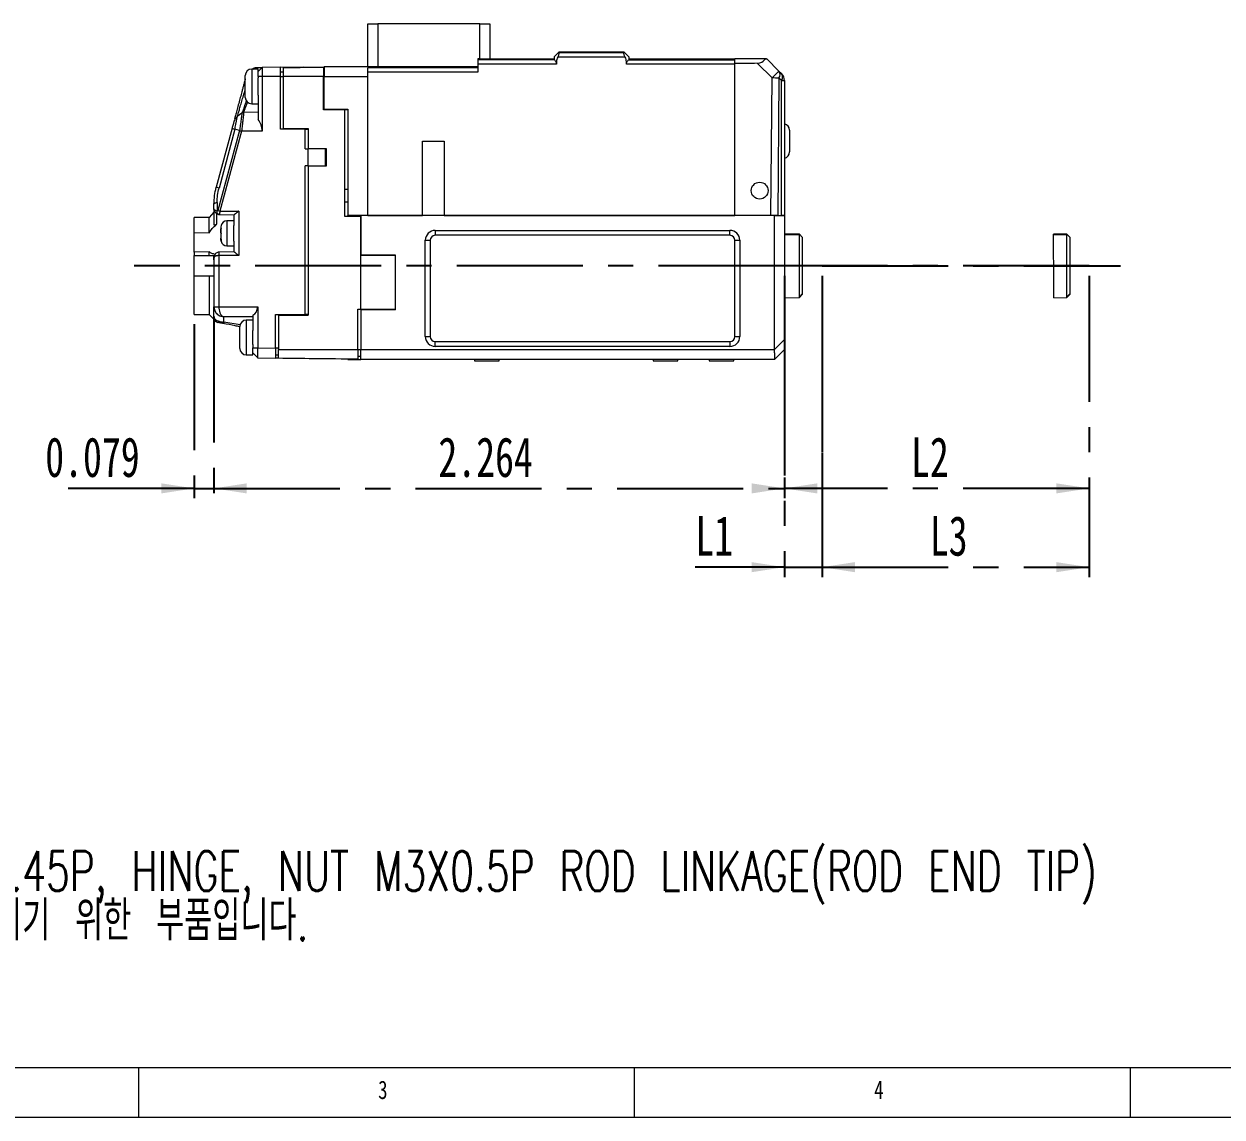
# Model space of a CAD drawing. Header units: inches. Extents: x 0.2 to 16.3, y 0.2 to 11.5.
# Drawn here: x 3.877 to 8.631, y 0.197 to 4.534 of the extents above; entities that cross this region are included whole.
import ezdxf

# ---------------------------------------------------------------- set-up
doc = ezdxf.new("R2010")
doc.units = ezdxf.units.IN
doc.header["$MEASUREMENT"] = 0
doc.linetypes.add('CENTERX2', pattern=[0.8, 0.5, -0.1, 0.1, -0.1])
doc.layers.add('CENTER_LINE', color=7, linetype='CENTERX2')
doc.styles.add('SLDTEXTSTYLE0', font='TXT', dxfattribs={"width": 0.7})
doc.styles.add('SLDTEXTSTYLE2', font='TXT', dxfattribs={"width": 0.7, "bigfont": 'bigfont'})
doc.styles.add('SLDTEXTSTYLE3', font='TXT', dxfattribs={"width": 0.75})
doc.dimstyles.new('SLDDIMSTYLE0', dxfattribs={"dimtxt": 0.15748, "dimasz": 0.13, "dimexe": 0, "dimexo": 0.0625, "dimgap": 0.03937, "dimtad": 1, "dimdec": 3, "dimrnd": 1e-09, "dimzin": 12, "dimdsep": 46, "dimtxsty": 'SLDTEXTSTYLE0', "dimsah": 1, "dimcen": 0.09, "dimadec": 0, "dimazin": 3, "dimtfac": 1, "dimtdec": 3, "dimtofl": 0, "dimtmove": 0, "dimatfit": 3, "dimfxl": 1, "dimfrac": 2, "dimtolj": 1, "dimtzin": 12, "dimarcsym": 0})
doc.dimstyles.new('SLDDIMSTYLE1', dxfattribs={"dimtxt": 0.15748, "dimasz": 0.13, "dimexe": 0, "dimexo": 0.0625, "dimgap": 0.03937, "dimtad": 1, "dimdec": 3, "dimrnd": 1e-09, "dimdsep": 46, "dimtxsty": 'SLDTEXTSTYLE0', "dimsah": 1, "dimcen": 0.09, "dimadec": 0, "dimazin": 2, "dimtfac": 1, "dimtdec": 3, "dimtmove": 0, "dimatfit": 0, "dimfxl": 1, "dimfrac": 2, "dimtolj": 1, "dimtzin": 12, "dimarcsym": 0})
doc.dimstyles.new('SLDDIMSTYLE5', dxfattribs={"dimtxt": 0.15748, "dimasz": 0.13, "dimexe": 0, "dimexo": 0.0625, "dimgap": 0.03937, "dimtad": 1, "dimdec": 3, "dimrnd": 1e-09, "dimzin": 12, "dimdsep": 46, "dimtxsty": 'SLDTEXTSTYLE0', "dimsah": 1, "dimcen": 0.09, "dimadec": 0, "dimazin": 3, "dimtfac": 1, "dimtdec": 3, "dimtmove": 0, "dimatfit": 0, "dimfxl": 1, "dimfrac": 2, "dimtolj": 1, "dimtzin": 12, "dimarcsym": 0})

# ---------------------------------------------------------------- blocks, each defined once
blk = doc.blocks.new('SW_NOTE_0')
at = {"layer": 'CENTER_LINE', "color": 0, "char_height": 0.15748, "attachment_point": 1}
for s, insert, style in [('NOTE:', (0, 0.203), 'SLDTEXTSTYLE0'), ('1. ACCESSORY 부품 :  SCREW M2.5X0.45P, HINGE, NUT M3X0.5P ROD LINKAGE(ROD END TIP)', (0, 0.0062), 'SLDTEXTSTYLE2'), ('2. ACCESSORY는 고정부와 같은 부품에 연결되기 위한 부품입니다.', (0, -0.1907), 'SLDTEXTSTYLE2'), ('3. 지정하지 않은 치수의 공차는 +/-0.2MM.', (0, -0.3875), 'SLDTEXTSTYLE2')]:
    blk.add_mtext(s, dxfattribs=dict(at, insert=insert, style=style))
blk = doc.blocks.new('_D_19')
at = {"layer": 'CENTER_LINE'}
for p, q in [((7.0441, 3.535), (7.0441, 2.3394)), ((8.1038, 3.535), (8.1038, 2.3394)), ((7.0441, 2.3788), (8.1038, 2.3788))]:
    blk.add_line(p, q, dxfattribs=at)
for points in [[(7.0441, 2.3788), (7.1741, 2.3588), (7.1741, 2.3988)], [(8.1038, 2.3788), (7.9738, 2.3988), (7.9738, 2.3588)]]:
    blk.add_solid(points, dxfattribs=at)
at = {"layer": 'CENTER_LINE', "insert": (7.4714, 2.5818), "char_height": 0.15748, "attachment_point": 1, "style": 'SLDTEXTSTYLE0'}
blk.add_mtext('L3', dxfattribs=at)
blk = doc.blocks.new('_D_20')
at = {"layer": 'CENTER_LINE'}
for p, q in [((6.8945, 3.535), (6.8945, 2.652)), ((8.1038, 3.535), (8.1038, 2.652)), ((8.1038, 2.6914), (6.8945, 2.6914))]:
    blk.add_line(p, q, dxfattribs=at)
for points in [[(6.8945, 2.6914), (7.0245, 2.6714), (7.0245, 2.7114)], [(8.1038, 2.6914), (7.9738, 2.7114), (7.9738, 2.6714)]]:
    blk.add_solid(points, dxfattribs=at)
at = {"layer": 'CENTER_LINE', "insert": (7.3966, 2.8944), "char_height": 0.15748, "attachment_point": 1, "style": 'SLDTEXTSTYLE0'}
blk.add_mtext('L2', dxfattribs=at)
blk = doc.blocks.new('_D_21')
at = {"layer": 'CENTER_LINE'}
for p, q in [((4.552, 3.3426), (4.552, 2.652)), ((4.6307, 3.3729), (4.6307, 2.652)), ((4.552, 2.6914), (3.9609, 2.6914)), ((4.552, 2.6914), (4.6307, 2.6914)), ((4.6307, 2.6914), (4.8807, 2.6914))]:
    blk.add_line(p, q, dxfattribs=at)
for points in [[(4.552, 2.6914), (4.422, 2.7114), (4.422, 2.6714)], [(4.6307, 2.6914), (4.7607, 2.6714), (4.7607, 2.7114)]]:
    blk.add_solid(points, dxfattribs=at)
at = {"layer": 'CENTER_LINE', "insert": (3.9609, 2.8944), "char_height": 0.15748, "attachment_point": 1, "style": 'SLDTEXTSTYLE0'}
blk.add_mtext('0.079', dxfattribs=at)
blk = doc.blocks.new('_D_22')
at = {"layer": 'CENTER_LINE'}
for p, q in [((4.6307, 3.3729), (4.6307, 2.652)), ((6.8945, 3.2425), (6.8945, 2.652)), ((4.6307, 2.6914), (6.8945, 2.6914))]:
    blk.add_line(p, q, dxfattribs=at)
for points in [[(4.6307, 2.6914), (4.7607, 2.6714), (4.7607, 2.7114)], [(6.8945, 2.6914), (6.7645, 2.7114), (6.7645, 2.6714)]]:
    blk.add_solid(points, dxfattribs=at)
at = {"layer": 'CENTER_LINE', "insert": (5.5212, 2.8944), "char_height": 0.15748, "attachment_point": 1, "style": 'SLDTEXTSTYLE0'}
blk.add_mtext('2.264', dxfattribs=at)
blk = doc.blocks.new('_D_23')
at = {"layer": 'CENTER_LINE'}
for p, q in [((7.0441, 3.4327), (7.0441, 2.3394)), ((6.8945, 3.2425), (6.8945, 2.3394)), ((6.8945, 2.3788), (6.5406, 2.3788)), ((6.8945, 2.3788), (7.0441, 2.3788)), ((7.0441, 2.3788), (7.2941, 2.3788))]:
    blk.add_line(p, q, dxfattribs=at)
for points in [[(6.8945, 2.3788), (6.7645, 2.3988), (6.7645, 2.3588)], [(7.0441, 2.3788), (7.1741, 2.3588), (7.1741, 2.3988)]]:
    blk.add_solid(points, dxfattribs=at)
at = {"layer": 'CENTER_LINE', "insert": (6.5406, 2.5818), "char_height": 0.15748, "attachment_point": 1, "style": 'SLDTEXTSTYLE0'}
blk.add_mtext('L1', dxfattribs=at)

msp = doc.modelspace()

# ---------------------------------------------------------------- linework, layer by layer
at = {"color": 7, "linetype": 'Continuous', "lineweight": 18}
for p, q in [((5.241, 4.365), (5.241, 4.5343)), ((5.2804, 4.5343), (5.2804, 4.365)), ((5.6859, 4.5343), (5.2804, 4.5343)), ((5.6859, 4.3964), (5.6859, 4.5343)), ((5.7252, 4.5343), (5.7252, 4.3965)), ((6.0008, 4.4241), (5.9811, 4.4044)), ((6.0008, 4.42), (6.0008, 4.4241)), ((6.0008, 4.4241), (6.2567, 4.4241)), ((6.2764, 4.4044), (6.2567, 4.4241)), ((5.6857, 4.3965), (5.678, 4.3965)), ((5.9812, 4.392), (5.678, 4.392)), ((5.678, 4.3749), (5.678, 4.3431)), ((5.9903, 4.3749), (5.678, 4.3749)), ((5.6859, 4.3965), (5.9811, 4.3965)), ((5.9902, 4.3847), (5.9875, 4.3847)), ((5.9902, 4.3847), (5.9903, 4.3749)), ((6.2625, 4.4027), (5.9951, 4.4027)), ((6.2567, 4.42), (6.0008, 4.42)), ((6.2672, 4.3749), (6.2674, 4.3847)), ((6.6977, 4.3749), (6.2672, 4.3749)), ((6.2674, 4.3847), (6.27, 4.3847)), ((6.2764, 4.3965), (6.6977, 4.3965)), ((6.2764, 4.392), (6.6977, 4.392)), ((6.8229, 4.3965), (6.6977, 4.3965)), ((6.6977, 4.3768), (6.6977, 4.3965)), ((6.6977, 3.7745), (6.6977, 4.3768)), ((6.8452, 4.32), (6.7871, 4.3781)), ((6.8241, 4.3961), (6.8727, 4.3475)), ((4.7548, 4.243), (4.7548, 4.3296)), ((4.8059, 4.3552), (4.7804, 4.3552)), ((4.7902, 4.359), (4.7853, 4.3552)), ((4.7902, 4.359), (4.7853, 4.3552)), ((4.7853, 4.3552), (4.7902, 4.359)), ((4.7972, 4.3614), (4.8217, 4.3618)), ((4.8217, 4.3618), (4.8059, 4.3458)), ((4.8059, 4.3458), (4.8059, 4.3552)), ((4.8059, 4.3257), (4.8059, 4.3458)), ((4.8945, 4.3631), (4.8217, 4.3618)), ((4.8217, 4.3618), (4.8217, 4.3257)), ((4.8945, 4.3631), (4.9851, 4.3647)), ((4.8945, 4.3257), (4.8945, 4.3631)), ((4.9063, 4.3436), (4.8945, 4.3436)), ((4.9851, 4.3647), (4.9851, 4.3623)), ((5.0658, 4.3632), (5.0678, 4.3633)), ((5.0678, 4.365), (5.678, 4.365)), ((5.678, 4.3599), (5.241, 4.3599)), ((5.678, 4.3431), (5.241, 4.3431)), ((6.8452, 4.32), (6.8727, 4.3475)), ((6.8727, 4.3475), (6.883, 4.3372)), ((4.8217, 4.3257), (4.8059, 4.3257)), ((4.8059, 4.3257), (4.8059, 4.321)), ((4.8059, 4.2516), (4.8059, 4.321)), ((4.8217, 4.3257), (4.8217, 4.1091)), ((4.8945, 4.3257), (4.8217, 4.3257)), ((4.8945, 4.1169), (4.8945, 4.3257)), ((4.8945, 4.3257), (4.9063, 4.3257)), ((4.9063, 4.1189), (4.9063, 4.3257)), ((5.0678, 4.3257), (5.0658, 4.3257)), ((5.0658, 4.1939), (5.0658, 4.3257)), ((5.0678, 4.3257), (5.241, 4.3257)), ((5.0678, 4.1958), (5.0678, 4.3257)), ((5.241, 3.7745), (5.241, 4.3257)), ((6.8404, 3.7745), (6.8452, 4.32)), ((6.8727, 4.3196), (6.8679, 3.7745)), ((6.883, 4.3094), (6.8727, 4.3196)), ((6.883, 3.7745), (6.883, 4.3094)), ((6.883, 4.3094), (6.8945, 4.3094)), ((6.8945, 4.3094), (6.8945, 3.7745)), ((4.8059, 4.2516), (4.8059, 4.1552)), ((5.0658, 4.2469), (5.0678, 4.2469)), ((4.8059, 4.1844), (4.7486, 4.1834)), ((4.7804, 4.2174), (4.8059, 4.2174)), ((5.1504, 4.1939), (5.0658, 4.1939)), ((5.0678, 4.1958), (5.1622, 4.1958)), ((5.1504, 3.7706), (5.1504, 4.1939)), ((5.1622, 4.1939), (5.1504, 4.1939)), ((5.1622, 4.1958), (5.1622, 3.7745)), ((4.7091, 4.1458), (4.709, 4.1453)), ((4.7131, 4.1546), (4.7091, 4.1458)), ((4.7098, 4.1479), (4.7093, 4.1458)), ((4.7098, 4.1479), (4.7096, 4.1471)), ((4.71, 4.1469), (4.7102, 4.1469)), ((4.7232, 4.1668), (4.7185, 4.1618)), ((4.7228, 4.1649), (4.7232, 4.1668)), ((4.7416, 4.181), (4.7232, 4.1668)), ((4.7023, 4.1203), (4.6396, 3.8863)), ((4.7323, 4.1112), (4.6458, 3.7942)), ((4.7132, 4.1163), (4.6507, 3.8833)), ((4.7402, 4.1091), (4.6536, 3.792)), ((4.7323, 4.1112), (4.7132, 4.1163)), ((4.8217, 4.1091), (4.7402, 4.1091)), ((4.9929, 4.1169), (4.8945, 4.1169)), ((4.9063, 4.1189), (4.9063, 4.1169)), ((4.9063, 4.1189), (5.0048, 4.1189)), ((4.9929, 4.0394), (4.9929, 4.1169)), ((4.9929, 4.1169), (5.0048, 4.1169)), ((5.0048, 4.1189), (5.0048, 4.0402)), ((6.9142, 4.1131), (6.9142, 4.0698)), ((5.4575, 4.0698), (5.5441, 4.0698)), ((5.4575, 3.7745), (5.4575, 4.0698)), ((5.5441, 4.0698), (5.5441, 3.7745)), ((6.9142, 4.0698), (6.9142, 4.0265)), ((4.9929, 4.0394), (5.0048, 4.0394)), ((5.0048, 4.0402), (5.0048, 4.0394)), ((5.0048, 4.0402), (5.0756, 4.0402)), ((5.0048, 3.9709), (5.0048, 4.0394)), ((5.0737, 4.0394), (5.0048, 4.0394)), ((5.0737, 3.9709), (5.0737, 4.0394)), ((5.0756, 4.0402), (5.0756, 3.9701)), ((5.0048, 3.9709), (4.9929, 3.9709)), ((4.9929, 3.3808), (4.9929, 3.9709)), ((5.0048, 3.9709), (5.0737, 3.9709)), ((5.0048, 3.9709), (5.0048, 3.9701)), ((5.0048, 3.9701), (5.0048, 3.3788)), ((5.0756, 3.9701), (5.0048, 3.9701)), ((4.6507, 3.8833), (4.6396, 3.8863)), ((5.1504, 3.8788), (5.1622, 3.8788)), ((4.6307, 3.7984), (4.6307, 3.819)), ((4.6432, 3.8262), (4.6432, 3.7925)), ((5.1622, 3.8277), (5.1504, 3.8277)), ((4.6111, 3.7669), (4.552, 3.7669)), ((4.552, 3.7068), (4.552, 3.7669)), ((4.6307, 3.787), (4.6111, 3.7669)), ((4.6111, 3.7057), (4.6111, 3.7669)), ((4.6432, 3.7925), (4.6426, 3.7926)), ((4.6485, 3.7789), (4.6514, 3.7788)), ((4.6505, 3.7785), (4.7101, 3.7775)), ((4.6536, 3.792), (4.7288, 3.792)), ((4.7095, 3.7775), (4.7095, 3.7342)), ((4.7288, 3.792), (4.7288, 3.6152)), ((5.2134, 3.7706), (5.1504, 3.7706)), ((5.241, 3.7745), (5.1622, 3.7745)), ((5.1622, 3.7706), (5.1622, 3.7745)), ((5.2134, 3.7744), (5.2134, 3.6169)), ((6.8552, 3.7744), (5.2134, 3.7744)), ((5.2134, 3.615), (5.2134, 3.7706)), ((5.241, 3.7745), (5.4575, 3.7745)), ((5.3408, 3.7745), (5.3408, 3.7744)), ((5.426, 3.7744), (5.426, 3.7745)), ((5.5441, 3.7745), (6.6977, 3.7745)), ((5.7331, 3.7745), (5.7331, 3.7744)), ((5.8118, 3.7745), (5.8118, 3.7744)), ((6.6977, 3.7744), (6.6977, 3.7745)), ((6.8404, 3.7745), (6.6977, 3.7745)), ((6.8679, 3.7745), (6.8404, 3.7745)), ((6.8552, 3.2429), (6.8552, 3.7744)), ((6.8552, 3.7744), (6.8945, 3.7744)), ((6.8679, 3.7745), (6.883, 3.7745)), ((6.8945, 3.7745), (6.883, 3.7745)), ((6.8945, 3.7744), (6.8945, 3.7745)), ((6.8945, 3.7744), (6.8945, 3.2819)), ((4.659, 3.7347), (4.6583, 3.7291)), ((4.6583, 3.7291), (4.6583, 3.7209)), ((4.6583, 3.7209), (4.6586, 3.7223)), ((4.6583, 3.7166), (4.6583, 3.7209)), ((4.6583, 3.7104), (4.6583, 3.7166)), ((4.6583, 3.7061), (4.6583, 3.7104)), ((4.7095, 3.7527), (4.6819, 3.7527)), ((4.7095, 3.7192), (4.7095, 3.7342)), ((4.7095, 3.6729), (4.7095, 3.7192)), ((5.5087, 3.7153), (6.678, 3.7153)), ((5.5087, 3.7153), (5.5087, 3.6957)), ((6.678, 3.6957), (6.678, 3.7153)), ((4.552, 3.6284), (4.552, 3.7068)), ((4.552, 3.7068), (4.6111, 3.7057)), ((4.6586, 3.7023), (4.6583, 3.701)), ((4.6583, 3.701), (4.6583, 3.6843)), ((4.6583, 3.6843), (4.659, 3.6787)), ((4.6583, 3.678), (4.6583, 3.6843)), ((4.659, 3.6724), (4.6583, 3.678)), ((4.659, 3.6787), (4.659, 3.6724)), ((4.7095, 3.6729), (4.7095, 3.6298)), ((5.4693, 3.2941), (5.4693, 3.676)), ((5.4693, 3.676), (5.489, 3.676)), ((5.489, 3.676), (5.489, 3.2941)), ((6.678, 3.6957), (5.5087, 3.6957)), ((6.6977, 3.676), (6.7174, 3.676)), ((6.6977, 3.2941), (6.6977, 3.676)), ((6.7174, 3.676), (6.7174, 3.2941)), ((6.9538, 3.6997), (6.8945, 3.7008)), ((6.9538, 3.6973), (6.8945, 3.6981)), ((6.9654, 3.6879), (6.9538, 3.6997)), ((8.0155, 3.6997), (7.9619, 3.7007)), ((8.0155, 3.6973), (7.962, 3.698)), ((8.0155, 3.4491), (8.0155, 3.6997)), ((8.0271, 3.6879), (8.0155, 3.6997)), ((8.0271, 3.6879), (8.0271, 3.4609)), ((4.6111, 3.6298), (4.552, 3.6284)), ((4.552, 3.6284), (4.552, 3.6157)), ((4.552, 3.6157), (4.6111, 3.6157)), ((4.552, 3.5331), (4.552, 3.6157)), ((4.6111, 3.6157), (4.6111, 3.6298)), ((4.6111, 3.6157), (4.6328, 3.6157)), ((4.6307, 3.599), (4.6307, 3.6157)), ((4.7101, 3.6298), (4.6499, 3.6287)), ((4.6501, 3.6152), (4.6501, 3.4123)), ((4.7288, 3.6152), (4.6501, 3.6152)), ((4.6819, 3.6543), (4.7095, 3.6543)), ((5.3512, 3.6169), (5.2134, 3.6169)), ((5.2134, 3.4024), (5.2134, 3.615)), ((5.3492, 3.615), (5.2134, 3.615)), ((5.3492, 3.615), (5.3492, 3.4024)), ((5.3512, 3.615), (5.3492, 3.615)), ((5.3512, 3.4004), (5.3512, 3.6169)), ((4.6307, 3.6058), (4.6307, 3.4123)), ((4.552, 3.3819), (4.552, 3.5331)), ((4.6111, 3.5331), (4.552, 3.5331)), ((4.6111, 3.5331), (4.6111, 3.3819)), ((4.6307, 3.5331), (4.6111, 3.5331)), ((6.8945, 3.4479), (6.9538, 3.4491)), ((6.9538, 3.4516), (6.9654, 3.4632)), ((6.9538, 3.4491), (6.9654, 3.4609)), ((7.9632, 3.4481), (8.0155, 3.4491)), ((8.0155, 3.4516), (8.0271, 3.4632)), ((8.0155, 3.4491), (8.0271, 3.4609)), ((8.0155, 3.4516), (8.0155, 3.4491)), ((4.552, 3.3819), (4.6111, 3.3819)), ((4.6111, 3.3819), (4.634, 3.3585)), ((4.6307, 3.4123), (4.6501, 3.4123)), ((4.6307, 3.3694), (4.6307, 3.4123)), ((4.6501, 3.4123), (4.804, 3.4123)), ((4.7843, 3.3782), (4.7843, 3.3179)), ((4.804, 3.4123), (4.804, 3.2491)), ((4.8748, 3.3808), (4.9929, 3.3808)), ((4.8748, 3.2478), (4.8748, 3.3808)), ((4.8867, 3.3788), (4.8867, 3.3808)), ((4.8867, 3.3788), (5.0048, 3.3788)), ((4.8867, 3.3788), (4.8867, 3.243)), ((5.0048, 3.3808), (4.9929, 3.3808)), ((5.2016, 3.4024), (5.2134, 3.4024)), ((5.2016, 3.243), (5.2016, 3.4024)), ((5.2134, 3.4024), (5.3492, 3.4024)), ((5.2134, 3.4004), (5.2134, 3.4024)), ((5.3512, 3.4004), (5.2134, 3.4004)), ((5.2134, 3.4004), (5.2134, 3.2429)), ((5.3512, 3.4024), (5.3492, 3.4024)), ((4.6701, 3.3729), (4.7843, 3.3729)), ((4.6701, 3.351), (4.6701, 3.3729)), ((4.7331, 3.2808), (4.7331, 3.3335)), ((4.7843, 3.359), (4.7587, 3.359)), ((4.7331, 3.2468), (4.7331, 3.2808)), ((4.7843, 3.2752), (4.7843, 3.3179)), ((5.4693, 3.2941), (5.489, 3.2941)), ((6.6977, 3.2941), (6.7174, 3.2941)), ((6.8552, 3.2425), (6.8945, 3.2819)), ((6.8945, 3.2819), (6.8945, 3.2429)), ((4.7843, 3.2624), (4.7843, 3.2752)), ((4.7843, 3.2624), (4.7843, 3.2491)), ((4.7843, 3.2491), (4.804, 3.2491)), ((4.804, 3.2491), (4.8748, 3.2478)), ((4.8748, 3.2478), (4.8748, 3.2085)), ((4.8867, 3.2476), (4.8748, 3.2476)), ((4.8867, 3.2454), (4.8867, 3.2476)), ((5.2016, 3.243), (5.2134, 3.243)), ((5.2134, 3.2429), (6.8552, 3.2429)), ((5.2134, 3.2035), (5.2134, 3.2429)), ((5.5087, 3.2547), (5.5087, 3.2744)), ((5.5087, 3.2744), (6.678, 3.2744)), ((6.678, 3.2547), (5.5087, 3.2547)), ((6.678, 3.2744), (6.678, 3.2547)), ((6.8945, 3.2429), (6.8552, 3.2035)), ((4.7587, 3.2213), (4.7843, 3.2213)), ((4.7843, 3.2297), (4.8041, 3.2096)), ((4.7843, 3.2297), (4.8041, 3.2096)), ((4.7848, 3.2292), (4.7843, 3.2297)), ((4.7843, 3.2213), (4.7843, 3.2276)), ((4.804, 3.2097), (4.8748, 3.2085)), ((4.8867, 3.2201), (4.8748, 3.2201)), ((4.8867, 3.2082), (4.8748, 3.2085)), ((5.1622, 3.2035), (5.2134, 3.2035)), ((5.2134, 3.2154), (5.2016, 3.2154)), ((6.8552, 3.2035), (5.2134, 3.2035)), ((5.6642, 3.2035), (5.6642, 3.1976)), ((5.6642, 3.1976), (5.7626, 3.1976)), ((5.7626, 3.1976), (5.7626, 3.2035)), ((6.3729, 3.2035), (6.3729, 3.1976)), ((6.3729, 3.1976), (6.4713, 3.1976)), ((6.4713, 3.1976), (6.4713, 3.2035)), ((6.5953, 3.2035), (6.5953, 3.1976)), ((6.5953, 3.1976), (6.6937, 3.1976)), ((6.6937, 3.1976), (6.6937, 3.2035)), ((6.8552, 3.2035), (6.8552, 3.2035)), ((0.3937, 0.3937), (16.1516, 0.3937)), ((4.3307, 0.3937), (4.3307, 0.1969)), ((6.2992, 0.1969), (6.2992, 0.3937)), ((8.2677, 0.1969), (8.2677, 0.3937)), ((0.1969, 0.1969), (16.3386, 0.1969))]:
    msp.add_line(p, q, dxfattribs=at)
at = {"color": 8, "linetype": 'Continuous', "lineweight": 18}
for p, q in [((4.7804, 4.3552), (4.7804, 4.2174)), ((5.0756, 4.0037), (5.0737, 4.0037)), ((5.0737, 3.9903), (5.0756, 3.9903)), ((4.6819, 3.7527), (4.6819, 3.7192)), ((4.6819, 3.7192), (4.6819, 3.6543)), ((4.6311, 3.608), (4.6307, 3.6058)), ((4.7343, 3.3406), (4.6701, 3.351)), ((4.7587, 3.359), (4.7587, 3.2752)), ((4.7587, 3.2752), (4.7587, 3.2213))]:
    msp.add_line(p, q, dxfattribs=at)
at = {"color": 7, "linetype": 'Continuous', "lineweight": 18, "flags": 128}
for points in [[(4.6307, 3.819), (4.631, 3.82), (4.6316, 3.821), (4.6326, 3.822), (4.634, 3.8229), (4.6358, 3.8239), (4.6379, 3.8247), (4.6404, 3.8255), (4.6432, 3.8262)], [(4.6701, 3.351), (4.6696, 3.3498), (4.6691, 3.3488), (4.6685, 3.3479), (4.668, 3.3472), (4.6675, 3.3467), (4.6671, 3.3463), (4.6667, 3.3461), (4.6663, 3.3461)]]:
    msp.add_lwpolyline(points, dxfattribs=at)
at = {"color": 7, "linetype": 'Continuous', "lineweight": 18}
msp.add_circle((6.7961, 3.8729), 0.0335, dxfattribs=at)
for centre, radius, start, end in [((4.7804, 4.3296), 0.0256, 90, 180), ((6.8527, 4.3335), 0.0244, 325.1431, 34.8569), ((6.863, 4.3233), 0.0244, 325.1431, 34.8569), ((6.8552, 4.3094), 0.0394, 0, 45), ((6.8173, 0.9838), 3.3363, 89.048, 89.5202), ((4.7804, 4.243), 0.0256, 180, 270), ((6.8886, 4.1131), 0.0256, 0, 76.6576), ((6.8886, 4.0265), 0.0256, 283.3424, 0), ((5.1559, 5.634), 1.9092, 254.5027, 254.7474), ((4.6819, 3.7291), 0.0236, 90, 167.148), ((5.5087, 3.676), 0.0394, 90, 180), ((6.678, 3.676), 0.0394, 0, 90), ((4.6819, 3.6779), 0.0236, 193.5835, 270), ((5.5087, 3.676), 0.0197, 90, 180), ((6.678, 3.676), 0.0197, 0, 90), ((-5.5706, 3.5023), 13.5339, 359.77056, 0.84026), ((4.7646, 3.4123), 0.0394, 300.005, 360), ((4.6504, 3.3694), 0.0197, 180, 258.6901), ((4.7587, 3.3335), 0.0256, 90, 180), ((5.5087, 3.2941), 0.0394, 180, 270), ((5.5087, 3.2941), 0.0197, 180, 270), ((6.678, 3.2941), 0.0394, 270, 0), ((6.678, 3.2941), 0.0197, 270, 0), ((4.7587, 3.2468), 0.0256, 180, 270), ((6.8945, 3.2429), 0.0394, 180, 180.573)]:
    msp.add_arc(centre, radius, start, end, dxfattribs=at)
for centre, major_axis, ratio, start_param, end_param in [((10.6262, 4.3572), (4.5114, -0.0003), 0.008727, 2.588671, 2.627643), ((4.7487, 4.1091), (0, 0.0743), 0.982842, 4.712389, 5.381677)]:
    msp.add_ellipse(centre, major_axis=major_axis, ratio=ratio, start_param=start_param, end_param=end_param, dxfattribs=at)
for points in [[(5.241, 4.5343), (5.2416, 4.5343), (5.2428, 4.5343), (5.2519, 4.5343), (5.2649, 4.5343), (5.2752, 4.5343), (5.2804, 4.5343)], [(5.6859, 4.5343), (5.691, 4.5343), (5.7013, 4.5343), (5.7144, 4.5343), (5.7235, 4.5343), (5.7246, 4.5343), (5.7252, 4.5343)], [(5.678, 4.392), (5.678, 4.391), (5.678, 4.3892), (5.678, 4.385), (5.678, 4.3802), (5.678, 4.3767), (5.678, 4.3749)], [(6.6977, 4.392), (6.6977, 4.3933), (6.6977, 4.3959), (6.6977, 4.3963), (6.6977, 4.3965)], [(6.6977, 4.3749), (6.6977, 4.3767), (6.6977, 4.3802), (6.6977, 4.385), (6.6977, 4.3892), (6.6977, 4.391), (6.6977, 4.392)], [(4.7902, 4.359), (4.7913, 4.3597), (4.7934, 4.361), (4.7959, 4.3613), (4.7972, 4.3614)], [(5.0678, 4.365), (5.0678, 4.3645), (5.0678, 4.3633), (5.0678, 4.3542), (5.0678, 4.3411), (5.0678, 4.3308), (5.0678, 4.3257)], [(5.241, 4.3257), (5.241, 4.3291), (5.241, 4.336), (5.241, 4.3456), (5.241, 4.354), (5.241, 4.3579), (5.241, 4.3599)], [(4.6586, 3.7223), (4.6585, 3.7189), (4.6583, 3.7123), (4.6585, 3.7056), (4.6586, 3.7023)]]:
    msp.add_open_spline(points, degree=3, dxfattribs=at)
for points, knots in [([(6.2567, 4.4241), (6.2567, 4.4239), (6.2567, 4.4236), (6.2567, 4.4212), (6.2567, 4.42)], [0, 0, 0, 0, 0.500008, 1, 1, 1, 1]), ([(5.678, 4.3962), (5.678, 4.3962), (5.678, 4.3963), (5.678, 4.3936), (5.678, 4.392)], [0, 0, 0, 0, 0.397291, 1, 1, 1, 1]), ([(5.9811, 4.4044), (5.9811, 4.4042), (5.9811, 4.4039), (5.9812, 4.4012), (5.9812, 4.3973), (5.9812, 4.3938), (5.9812, 4.392)], [0, 0, 0, 0, 0.249826, 0.499768, 0.749826, 1, 1, 1, 1]), ([(5.9875, 4.3847), (5.9866, 4.3861), (5.9846, 4.3891), (5.9824, 4.391), (5.9812, 4.392)], [0, 0, 0, 0, 0.4537894, 1, 1, 1, 1]), ([(5.9903, 4.3749), (5.9902, 4.3766), (5.9899, 4.3803), (5.9883, 4.3832), (5.9875, 4.3847)], [0, 0, 0, 0, 0.478115, 1, 1, 1, 1]), ([(5.9951, 4.4027), (5.9936, 4.3997), (5.9909, 4.394), (5.9904, 4.3877), (5.9902, 4.3847)], [0, 0, 0, 0, 0.523313, 1, 1, 1, 1]), ([(5.9951, 4.4027), (5.996, 4.4045), (5.9977, 4.4081), (5.9995, 4.413), (6.0006, 4.4173), (6.0008, 4.4191), (6.0008, 4.42)], [0, 0, 0, 0, 0.268331, 0.522065, 0.764688, 1, 1, 1, 1]), ([(6.2625, 4.4027), (6.2616, 4.4045), (6.2599, 4.4081), (6.2581, 4.4131), (6.2569, 4.4173), (6.2568, 4.4191), (6.2567, 4.42)], [0, 0, 0, 0, 0.268398, 0.522178, 0.764747, 1, 1, 1, 1]), ([(6.2674, 4.3847), (6.2672, 4.3878), (6.2667, 4.3941), (6.2639, 4.3998), (6.2625, 4.4027)], [0, 0, 0, 0, 0.479315, 1, 1, 1, 1]), ([(6.2672, 4.3749), (6.2674, 4.3767), (6.2677, 4.3803), (6.2692, 4.3832), (6.27, 4.3847)], [0, 0, 0, 0, 0.48427, 1, 1, 1, 1]), ([(6.27, 4.3847), (6.2708, 4.3859), (6.2728, 4.389), (6.275, 4.3909), (6.2764, 4.392)], [0, 0, 0, 0, 0.395708, 1, 1, 1, 1]), ([(6.2764, 4.4044), (6.2764, 4.4042), (6.2764, 4.4039), (6.2764, 4.4012), (6.2764, 4.3973), (6.2764, 4.3938), (6.2764, 4.392)], [0, 0, 0, 0, 0.2498829, 0.4998439, 0.7498829, 1, 1, 1, 1]), ([(6.7871, 4.3781), (6.7904, 4.3784), (6.797, 4.3789), (6.8062, 4.3834), (6.8134, 4.3894), (6.819, 4.3946), (6.8225, 4.397), (6.8237, 4.3963), (6.8241, 4.3961)], [0, 0, 0, 0, 0.1540722, 0.3092067, 0.4883347, 0.6715016, 0.8782308, 1, 1, 1, 1]), ([(4.9063, 4.3613), (4.9361, 4.3617), (4.9892, 4.3623), (5.0424, 4.363), (5.0658, 4.3632)], [0, 0, 0, 0, 0.560004, 1, 1, 1, 1]), ([(4.9063, 4.3257), (4.9063, 4.3297), (4.9063, 4.3377), (4.9063, 4.3484), (4.9063, 4.3564), (4.9063, 4.3607), (4.9063, 4.3611), (4.9063, 4.3613)], [0, 0, 0, 0, 0.214702, 0.429404, 0.644089, 0.858766, 1, 1, 1, 1]), ([(5.0658, 4.3632), (5.0658, 4.3628), (5.0658, 4.362), (5.0658, 4.3555), (5.0658, 4.346), (5.0658, 4.3354), (5.0658, 4.3284), (5.0658, 4.3257)], [0, 0, 0, 0, 0.214702, 0.429406, 0.644091, 0.858768, 1, 1, 1, 1]), ([(4.7517, 4.3048), (4.7506, 4.3004), (4.7482, 4.2917), (4.7447, 4.2785), (4.7413, 4.2659), (4.7381, 4.254), (4.7352, 4.2429), (4.7308, 4.2268), (4.7255, 4.2067), (4.7196, 4.1849), (4.7152, 4.1683), (4.7133, 4.1614), (4.7125, 4.1585)], [0, 0, 0, 0, 0.0713069, 0.143292, 0.2165041, 0.2809636, 0.3450511, 0.4091153, 0.5673556, 0.7248852, 0.8868433, 1, 1, 1, 1]), ([(4.7548, 4.3161), (4.7546, 4.3155), (4.7542, 4.314), (4.7535, 4.3112), (4.7526, 4.308), (4.752, 4.3058), (4.7517, 4.3048)], [0, 0, 0, 0, 0.165544, 0.457121, 0.732988, 1, 1, 1, 1]), ([(4.7548, 4.3024), (4.7546, 4.3025), (4.7518, 4.3036), (4.7518, 4.3042), (4.7517, 4.3048)], [0, 0, 0, 0, 0.05452, 1, 1, 1, 1]), ([(5.0658, 4.3257), (5.036, 4.3257), (4.9829, 4.3258), (4.9297, 4.3257), (4.9063, 4.3257)], [0, 0, 0, 0, 0.560005, 1, 1, 1, 1]), ([(4.7097, 4.147), (4.7093, 4.1456), (4.7085, 4.1427), (4.7066, 4.1358), (4.7045, 4.1279), (4.7031, 4.1224), (4.7023, 4.1197)], [0, 0, 0, 0, 0.253072, 0.504788, 0.755918, 1, 1, 1, 1]), ([(4.7128, 4.1531), (4.7124, 4.153), (4.7117, 4.1528), (4.7107, 4.1504), (4.7103, 4.1493)], [0, 0, 0, 0, 0.527132, 1, 1, 1, 1]), ([(4.7227, 4.165), (4.7212, 4.164), (4.7164, 4.1606), (4.7135, 4.1555), (4.7116, 4.1521)], [0, 0, 0, 0, 0.327229, 1, 1, 1, 1]), ([(4.7227, 4.1654), (4.7222, 4.1651), (4.7208, 4.1642), (4.7198, 4.163), (4.7192, 4.1623)], [0, 0, 0, 0, 0.417585, 1, 1, 1, 1]), ([(4.7416, 4.181), (4.7416, 4.1807), (4.7415, 4.1802), (4.741, 4.176), (4.7401, 4.1696), (4.739, 4.1608), (4.7375, 4.1502), (4.7359, 4.1381), (4.7341, 4.125), (4.7329, 4.1158), (4.7323, 4.1112)], [0, 0, 0, 0, 0.125362, 0.2502486, 0.3750999, 0.50004, 0.6249751, 0.7497871, 0.8746715, 1, 1, 1, 1]), ([(4.7486, 4.1834), (4.7485, 4.1828), (4.7484, 4.1816), (4.7474, 4.1727), (4.7461, 4.1613), (4.7447, 4.1483), (4.7427, 4.1308), (4.7411, 4.1168), (4.7402, 4.1091)], [0, 0, 0, 0, 0.180061, 0.378365, 0.505739, 0.63991, 0.801206, 1, 1, 1, 1]), ([(4.7416, 4.181), (4.7427, 4.1817), (4.7448, 4.183), (4.7473, 4.1833), (4.7486, 4.1834)], [0, 0, 0, 0, 0.5027423, 1, 1, 1, 1]), ([(4.703, 4.12), (4.7034, 4.1198), (4.7043, 4.1191), (4.71, 4.1174), (4.7132, 4.1163)], [0, 0, 0, 0, 0.431522, 1, 1, 1, 1]), ([(4.7323, 4.1112), (4.7328, 4.1111), (4.7339, 4.1108), (4.736, 4.1106), (4.7378, 4.1101), (4.7392, 4.1094), (4.7399, 4.1092), (4.7402, 4.1091)], [0, 0, 0, 0, 0.249886, 0.499926, 0.747959, 0.907794, 1, 1, 1, 1]), ([(4.6307, 3.819), (4.6311, 3.8304), (4.6318, 3.8529), (4.637, 3.8752), (4.6396, 3.8863)], [0, 0, 0, 0, 0.504417, 1, 1, 1, 1]), ([(4.6432, 3.8262), (4.6435, 3.8358), (4.6441, 3.8549), (4.6485, 3.8739), (4.6507, 3.8833)], [0, 0, 0, 0, 0.504153, 1, 1, 1, 1]), ([(4.6307, 3.8003), (4.6307, 3.8002), (4.6307, 3.7999), (4.6307, 3.796), (4.6307, 3.7907), (4.6307, 3.7858), (4.6307, 3.7825), (4.6307, 3.7789), (4.6307, 3.7751), (4.6307, 3.7709), (4.6307, 3.7679), (4.6307, 3.7658), (4.6307, 3.7631), (4.6307, 3.7587), (4.6307, 3.7501), (4.6307, 3.7432), (4.6307, 3.7381)], [0, 0, 0, 0, 0.119641, 0.2662744, 0.4129077, 0.463457, 0.5140066, 0.564558, 0.615059, 0.6655559, 0.7160442, 0.718406, 0.736728, 0.807741, 0.8581373, 1, 1, 1, 1]), ([(4.6307, 3.7984), (4.631, 3.7966), (4.6313, 3.7936), (4.634, 3.789), (4.6374, 3.7854), (4.642, 3.7822), (4.645, 3.7802)], [0, 0, 0, 0, 0.226568, 0.36266, 0.596856, 1, 1, 1, 1]), ([(4.6307, 3.7984), (4.6313, 3.7978), (4.6324, 3.7965), (4.639, 3.794), (4.6426, 3.7926)], [0, 0, 0, 0, 0.470945, 1, 1, 1, 1]), ([(4.6458, 3.7942), (4.6457, 3.794), (4.6456, 3.7938), (4.6453, 3.7933), (4.6447, 3.7928), (4.644, 3.7924), (4.6435, 3.7925), (4.6432, 3.7925)], [0, 0, 0, 0, 0.107272, 0.216266, 0.463262, 0.73307, 1, 1, 1, 1]), ([(4.6448, 3.7803), (4.6456, 3.7799), (4.647, 3.7792), (4.6485, 3.7789), (4.6493, 3.7787)], [0, 0, 0, 0, 0.5187046, 1, 1, 1, 1]), ([(4.7288, 3.792), (4.7288, 3.792), (4.7279, 3.7912), (4.7263, 3.7898), (4.7236, 3.7874), (4.7205, 3.7848), (4.7176, 3.7824), (4.7151, 3.7804), (4.7134, 3.7791), (4.7121, 3.7783), (4.7111, 3.7778), (4.7105, 3.7775), (4.7102, 3.7775), (4.7101, 3.7775)], [0, 0, 0, 0, 0.005845, 0.111391, 0.217875, 0.370188, 0.526385, 0.635889, 0.748151, 0.818522, 0.890217, 0.95786, 1, 1, 1, 1]), ([(4.6111, 3.7057), (4.6153, 3.7113), (4.6239, 3.7227), (4.6349, 3.734), (4.6411, 3.7398), (4.6423, 3.741)], [0, 0, 0, 0, 0.437761, 0.888995, 1, 1, 1, 1]), ([(4.6423, 3.741), (4.6404, 3.7393), (4.6377, 3.737), (4.6341, 3.7354), (4.6321, 3.7353), (4.6309, 3.7363), (4.6308, 3.7375), (4.6307, 3.7381)], [0, 0, 0, 0, 0.381547, 0.550115, 0.720266, 0.867861, 1, 1, 1, 1]), ([(6.9538, 3.4491), (6.9538, 3.4496), (6.9538, 3.4505), (6.9538, 3.458), (6.9538, 3.4695), (6.9538, 3.4853), (6.9538, 3.5044), (6.9538, 3.5262), (6.9538, 3.5498), (6.9538, 3.5744), (6.9538, 3.599), (6.9538, 3.6226), (6.9538, 3.6444), (6.9538, 3.6635), (6.9538, 3.6792), (6.9538, 3.6908), (6.9538, 3.6983), (6.9538, 3.6992), (6.9538, 3.6997)], [0, 0, 0, 0, 0.062413, 0.124998, 0.187548, 0.250006, 0.31249, 0.375003, 0.437509, 0.500008, 0.56251, 0.625014, 0.68751, 0.749997, 0.812487, 0.874988, 0.937496, 1, 1, 1, 1]), ([(6.9654, 3.6879), (6.9654, 3.6874), (6.9654, 3.6866), (6.9654, 3.6798), (6.9654, 3.6693), (6.9654, 3.6551), (6.9654, 3.6378), (6.9654, 3.618), (6.9654, 3.5966), (6.9654, 3.5744), (6.9654, 3.5521), (6.9654, 3.5307), (6.9654, 3.5109), (6.9654, 3.4936), (6.9654, 3.4794), (6.9654, 3.469), (6.9654, 3.4622), (6.9654, 3.4614), (6.9654, 3.4609)], [0, 0, 0, 0, 0.062861, 0.125163, 0.187767, 0.250235, 0.312647, 0.375273, 0.437567, 0.500217, 0.562569, 0.625102, 0.687653, 0.749999, 0.812654, 0.87494, 0.937556, 1, 1, 1, 1]), ([(4.6355, 3.6199), (4.6307, 3.621), (4.6221, 3.623), (4.6145, 3.6277), (4.6111, 3.6298)], [0, 0, 0, 0, 0.5533352, 1, 1, 1, 1]), ([(4.6501, 3.6152), (4.6488, 3.6152), (4.6462, 3.6151), (4.6425, 3.6146), (4.6391, 3.6138), (4.6353, 3.6123), (4.6316, 3.6098), (4.631, 3.6072), (4.6307, 3.6058)], [0, 0, 0, 0, 0.119498, 0.23974, 0.361536, 0.485663, 0.730817, 1, 1, 1, 1]), ([(4.6504, 3.6287), (4.6482, 3.6285), (4.6443, 3.6281), (4.6391, 3.6251), (4.6349, 3.6207), (4.6323, 3.6153), (4.6311, 3.6106), (4.6311, 3.6081), (4.6311, 3.6073)], [0, 0, 0, 0, 0.201945, 0.35791, 0.552406, 0.762345, 0.915876, 1, 1, 1, 1]), ([(4.6501, 3.6287), (4.6501, 3.6285), (4.6501, 3.6281), (4.6501, 3.625), (4.6501, 3.6205), (4.6501, 3.617), (4.6501, 3.6152)], [0, 0, 0, 0, 0.25, 0.5, 0.75, 1, 1, 1, 1]), ([(4.7101, 3.6298), (4.7106, 3.6296), (4.7116, 3.6294), (4.7147, 3.6272), (4.7196, 3.6232), (4.7247, 3.6188), (4.728, 3.6159), (4.7288, 3.6153), (4.7288, 3.6152)], [0, 0, 0, 0, 0.1584332, 0.3158466, 0.5629952, 0.901208, 0.9941385, 1, 1, 1, 1]), ([(6.9538, 3.4515), (6.9549, 3.452), (6.9571, 3.4528), (6.9593, 3.4549), (6.9604, 3.4559)], [0, 0, 0, 0, 0.504427, 1, 1, 1, 1]), ([(6.9538, 3.4516), (6.9538, 3.4516), (6.9538, 3.4492), (6.9538, 3.4492), (6.9538, 3.4491)], [0, 0, 0, 0, 0.0074635, 1, 1, 1, 1]), ([(8.0155, 3.4515), (8.0166, 3.452), (8.0191, 3.453), (8.0211, 3.4549), (8.0221, 3.4559)], [0, 0, 0, 0, 0.4580721, 1, 1, 1, 1]), ([(4.6307, 3.4123), (4.6311, 3.4081), (4.6319, 3.3996), (4.6374, 3.3896), (4.6439, 3.3825), (4.6509, 3.3776), (4.6597, 3.3738), (4.6663, 3.3732), (4.6701, 3.3729)], [0, 0, 0, 0, 0.190183, 0.391587, 0.518897, 0.659859, 0.807345, 1, 1, 1, 1]), ([(4.6311, 3.4127), (4.6312, 3.4108), (4.6313, 3.4071), (4.6327, 3.4005), (4.636, 3.3923), (4.6394, 3.3866), (4.6428, 3.384), (4.643, 3.3839)], [0, 0, 0, 0, 0.170843, 0.328423, 0.59867, 0.978278, 1, 1, 1, 1]), ([(4.643, 3.3839), (4.6453, 3.3819), (4.6495, 3.3783), (4.6578, 3.3747), (4.6634, 3.3739), (4.6665, 3.3736)], [0, 0, 0, 0, 0.354555, 0.645911, 1, 1, 1, 1]), ([(4.6501, 3.4123), (4.6503, 3.4081), (4.6507, 3.3996), (4.6535, 3.3896), (4.6568, 3.3825), (4.6603, 3.3776), (4.6648, 3.3738), (4.6682, 3.3732), (4.6701, 3.3729)], [0, 0, 0, 0, 0.190182, 0.391587, 0.518814, 0.659859, 0.807214, 1, 1, 1, 1]), ([(4.6307, 3.3694), (4.631, 3.3682), (4.6315, 3.366), (4.635, 3.3625), (4.6395, 3.3595), (4.6464, 3.3561), (4.6566, 3.3526), (4.6657, 3.3515), (4.6701, 3.351)], [0, 0, 0, 0, 0.182297, 0.322117, 0.457609, 0.574043, 0.791757, 1, 1, 1, 1]), ([(4.6663, 3.3461), (4.6649, 3.3464), (4.6622, 3.3469), (4.6582, 3.3477), (4.6546, 3.3485), (4.6507, 3.3492), (4.6473, 3.3499), (4.6468, 3.35), (4.6466, 3.3501)], [0, 0, 0, 0, 0.118245, 0.235831, 0.351657, 0.479645, 0.73658, 1, 1, 1, 1]), ([(4.7327, 3.3328), (4.7266, 3.3341), (4.7044, 3.3385), (4.6823, 3.3429), (4.6663, 3.3461)], [0, 0, 0, 0, 0.270148, 1, 1, 1, 1]), ([(4.7843, 3.2297), (4.7843, 3.2299), (4.7843, 3.2303), (4.7843, 3.2336), (4.7843, 3.2385), (4.7843, 3.244), (4.7843, 3.2476), (4.7843, 3.2491)], [0, 0, 0, 0, 0.212202, 0.4239986, 0.6415206, 0.855071, 1, 1, 1, 1]), ([(4.804, 3.2491), (4.8039, 3.2445), (4.8039, 3.2356), (4.8038, 3.2237), (4.8039, 3.2149), (4.8039, 3.2103), (4.8039, 3.2099), (4.804, 3.2097)], [0, 0, 0, 0, 0.219897, 0.434512, 0.649185, 0.86392, 1, 1, 1, 1]), ([(4.8867, 3.243), (4.9454, 3.2431), (5.0504, 3.2432), (5.1554, 3.243), (5.2016, 3.243)], [0, 0, 0, 0, 0.560004, 1, 1, 1, 1]), ([(4.8867, 3.2076), (4.8867, 3.208), (4.8867, 3.2088), (4.8867, 3.2149), (4.8867, 3.2239), (4.8867, 3.2338), (4.8867, 3.2404), (4.8867, 3.243)], [0, 0, 0, 0, 0.214702, 0.429404, 0.644089, 0.858766, 1, 1, 1, 1]), ([(5.2016, 3.243), (5.2016, 3.2386), (5.2016, 3.2298), (5.2016, 3.218), (5.2016, 3.2091), (5.2016, 3.2044), (5.2016, 3.204), (5.2016, 3.2038)], [0, 0, 0, 0, 0.214704, 0.429408, 0.644093, 0.85877, 1, 1, 1, 1]), ([(6.8552, 3.2035), (6.8552, 3.2036), (6.8552, 3.2036), (6.8554, 3.2041), (6.8555, 3.2048), (6.8557, 3.2058), (6.8559, 3.2071), (6.856, 3.2086), (6.8561, 3.2103), (6.8562, 3.2129), (6.8563, 3.216), (6.8562, 3.2194), (6.8561, 3.2222), (6.8559, 3.2251), (6.8558, 3.228), (6.8556, 3.2311), (6.8554, 3.2346), (6.8552, 3.2384), (6.8552, 3.2411), (6.8552, 3.2425)], [0, 0, 0, 0, 0.053242, 0.10687, 0.161679, 0.216888, 0.270127, 0.323732, 0.378504, 0.433682, 0.540289, 0.595013, 0.650146, 0.703084, 0.756385, 0.810244, 0.864866, 0.932052, 1, 1, 1, 1]), ([(5.2016, 3.2038), (5.1428, 3.2045), (5.0378, 3.2058), (4.9328, 3.2071), (4.8867, 3.2076)], [0, 0, 0, 0, 0.560005, 1, 1, 1, 1])]:
    msp.add_open_spline(points, degree=3, knots=knots, dxfattribs=at)
at = {"color": 8, "linetype": 'Continuous', "lineweight": 18}
for points, knots in [([(4.7902, 4.359), (4.7902, 4.3588), (4.7901, 4.3585), (4.7899, 4.3561), (4.7898, 4.3552)], [0, 0, 0, 0, 0.606351, 1, 1, 1, 1]), ([(4.7966, 4.3552), (4.7967, 4.3558), (4.7969, 4.3583), (4.7971, 4.3607), (4.7971, 4.3612), (4.7972, 4.3614)], [0, 0, 0, 0, 0.145315, 0.57615, 1, 1, 1, 1]), ([(4.7232, 4.1668), (4.7233, 4.1673), (4.7237, 4.1684), (4.7261, 4.1767), (4.7299, 4.1895), (4.7349, 4.2066), (4.741, 4.2271), (4.7477, 4.2497), (4.7524, 4.2658), (4.7548, 4.2736)], [0, 0, 0, 0, 0.143144, 0.287166, 0.430986, 0.574957, 0.718637, 0.862494, 1, 1, 1, 1]), ([(4.7592, 4.2295), (4.7581, 4.2263), (4.7563, 4.2214), (4.7541, 4.2154), (4.7523, 4.2105), (4.7506, 4.2057), (4.7482, 4.1993), (4.7457, 4.1922), (4.7433, 4.1858), (4.7419, 4.1817), (4.7417, 4.1812), (4.7416, 4.181)], [0, 0, 0, 0, 0.106881, 0.168608, 0.233735, 0.30227, 0.374177, 0.532031, 0.689085, 0.845199, 1, 1, 1, 1]), ([(4.7486, 4.1834), (4.7488, 4.1839), (4.7492, 4.1847), (4.7517, 4.1916), (4.7558, 4.2021), (4.7601, 4.213), (4.7633, 4.2211), (4.7642, 4.2236)], [0, 0, 0, 0, 0.228689, 0.450272, 0.670143, 0.90183, 1, 1, 1, 1]), ([(4.7132, 4.1163), (4.7138, 4.1193), (4.7151, 4.126), (4.7168, 4.1348), (4.7183, 4.1423), (4.7194, 4.1477), (4.7205, 4.1534), (4.7216, 4.1589), (4.7226, 4.1638), (4.7227, 4.1646), (4.7228, 4.1649)], [0, 0, 0, 0, 0.128716, 0.29442, 0.400824, 0.495351, 0.578116, 0.733403, 0.879641, 1, 1, 1, 1]), ([(4.6426, 3.7926), (4.6423, 3.7918), (4.6417, 3.79), (4.6414, 3.7873), (4.6417, 3.7846), (4.6427, 3.7823), (4.6438, 3.7808), (4.6447, 3.7805), (4.6449, 3.7804)], [0, 0, 0, 0, 0.164948, 0.34698, 0.542494, 0.74552, 0.948546, 1, 1, 1, 1]), ([(4.6423, 3.741), (4.6423, 3.7489), (4.6423, 3.7647), (4.6423, 3.7785), (4.6423, 3.7815), (4.6423, 3.7822)], [0, 0, 0, 0, 0.442788, 0.885575, 1, 1, 1, 1]), ([(4.6486, 3.7789), (4.6482, 3.7791), (4.6471, 3.7794), (4.6456, 3.7806), (4.6442, 3.7825), (4.6433, 3.7849), (4.6428, 3.7875), (4.6428, 3.7901), (4.6431, 3.7917), (4.6432, 3.7925)], [0, 0, 0, 0, 0.0953465, 0.2544149, 0.4160819, 0.5754187, 0.7279019, 0.8701059, 1, 1, 1, 1]), ([(4.6536, 3.792), (4.6535, 3.7903), (4.6534, 3.7877), (4.6531, 3.7845), (4.6528, 3.7824), (4.6524, 3.7805), (4.652, 3.7793), (4.6517, 3.7786), (4.6515, 3.7786), (4.6514, 3.7787)], [0, 0, 0, 0, 0.238934, 0.373634, 0.518186, 0.641389, 0.801252, 0.916713, 1, 1, 1, 1])]:
    msp.add_open_spline(points, degree=3, knots=knots, dxfattribs=at)
at = {"layer": 'CENTER_LINE'}
for p, q in [((6.8945, 3.5744), (4.3135, 3.5744)), ((8.1038, 3.5744), (6.8945, 3.5744)), ((7.0441, 3.5744), (8.1038, 3.5744)), ((8.0008, 3.5744), (7.9956, 3.5744)), ((8.1021, 3.5744), (8.2279, 3.5744))]:
    msp.add_line(p, q, dxfattribs=at)

# ---------------------------------------------------------------- block references
msp.add_blockref('SW_NOTE_0', (0.9358, 1.2455), dxfattribs=at)

# ---------------------------------------------------------------- texts
at = {"color": 7, "linetype": 'Continuous', "lineweight": 0, "char_height": 0.0729, "attachment_point": 1, "style": 'SLDTEXTSTYLE3'}
for s, insert in [('3', (5.2822, 0.3413)), ('4', (7.2507, 0.3413))]:
    msp.add_mtext(s, dxfattribs=dict(at, insert=insert))

# ---------------------------------------------------------------- dimensions: what is measured, and where the dimension line sits
at = {"layer": 'CENTER_LINE'}
for base, p1, p2, text, picture, middle in [((6.8945, 2.6914), (8.1038, 3.5744), (6.8945, 3.5744), 'L2', '_D_20', (7.4991, 2.6914)), ((8.1038, 2.3788), (7.0441, 3.5744), (8.1038, 3.5744), 'L3', '_D_19', (7.5739, 2.3788))]:
    dim = msp.add_linear_dim(base=base, p1=p1, p2=p2, text=text, dimstyle='SLDDIMSTYLE0', dxfattribs=at)
    dim.commit()
    dim.dimension.update_dxf_attribs({"geometry": picture, "text_midpoint": middle, "dimtype": 160})
for base, p1, p2, dimstyle, picture, middle in [((7.0441, 2.3788), (6.8945, 3.2819), (7.0441, 3.472), 'SLDDIMSTYLE5', '_D_23', (6.6432, 2.3788)), ((4.6307, 2.6914), (4.552, 3.3819), (4.6307, 3.4123), 'SLDDIMSTYLE1', '_D_21', (4.2023, 2.6914)), ((6.8945, 2.6914), (4.6307, 3.4123), (6.8945, 3.2819), 'SLDDIMSTYLE0', '_D_22', (5.7626, 2.6914))]:
    dim = msp.add_linear_dim(base=base, p1=p1, p2=p2, dimstyle=dimstyle, dxfattribs=at)
    dim.commit()
    dim.dimension.update_dxf_attribs({"geometry": picture, "text_midpoint": middle, "dimtype": 160})

doc.saveas('drawing.dxf')
